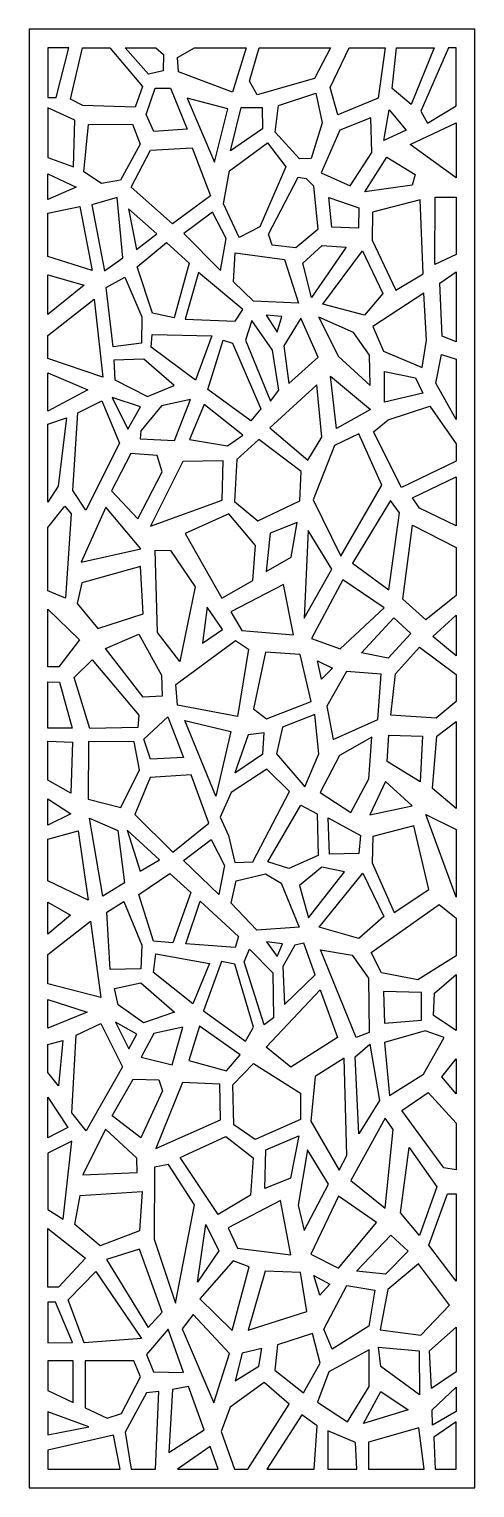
# Model space of a CAD drawing. Extents: x 923 to 1644, y -196 to 2162.
import ezdxf

# ---------------------------------------------------------------- set-up
doc = ezdxf.new("R2010")
doc.units = 0
doc.layers.get('0').update_dxf_attribs({"linetype": 'CONTINUOUS'})

msp = doc.modelspace()

# ---------------------------------------------------------------- linework, layer by layer
for points in [[(923.3, 2161.6), (923.3, -196.2), (1644.2, -196.2), (1644.2, 2161.6)], [(953.3, 2051.2), (967.2, 2051.2), (987.7, 2131.6), (953.3, 2131.6)], [(1054, 2131.6), (1106.7, 2069.2), (1094.9, 2035.4), (1010.3, 2038.2), (990.2, 2048.7), (1009.4, 2131.6)], [(1128.2, 2131.6), (1140.5, 2120.8), (1140, 2094.2), (1116.6, 2088.7), (1078.7, 2131.6)], [(1274.2, 2131.6), (1252, 2060), (1165, 2092.7), (1163.3, 2115.7), (1190.5, 2131.6)], [(1410.7, 2131.6), (1384.8, 2082.1), (1292.2, 2055.4), (1279.7, 2077.6), (1295.6, 2131.6)], [(1499, 2131.6), (1487.8, 2050.3), (1422.7, 2023.1), (1410.1, 2067.6), (1441.1, 2131.6)], [(1578.3, 2131.6), (1541.4, 2040.1), (1510.5, 2065.5), (1517.6, 2131.6)], [(1614.2, 2037.7), (1614.2, 2131.6), (1601.7, 2131.6), (1556.6, 2029.3), (1567.5, 2009.6)], [(1178.9, 2000.1), (1124.9, 1996.3), (1112.4, 2023.5), (1127.4, 2066.2), (1151.7, 2066.2)], [(1387.1, 2058.1), (1397.3, 2010.3), (1379.3, 1952.7), (1360.7, 1952), (1321.3, 1995), (1326.4, 2038.1)], [(953.3, 1954), (995.2, 1938.9), (997.1, 2014.4), (953.3, 2034.7)], [(1223.3, 1946.9), (1244.6, 2033.1), (1179, 2050.2)], [(1248.8, 1964.9), (1266.4, 2034.8), (1300.3, 2035.2), (1300.7, 2000.5)], [(1505.4, 2031.3), (1533.2, 1998.4), (1497.2, 1981.8)], [(1019.5, 2007.4), (1090.6, 2008.2), (1102.8, 1976), (1071, 1917.4), (1040.4, 1912.4), (1012, 1930.8)], [(1442.6, 1908.3), (1477.5, 1962.5), (1476.1, 2018.4), (1425.7, 1998.4), (1395.8, 1929.6)], [(1614.2, 1921.5), (1539.7, 1975), (1614.2, 2010.3)], [(1155, 1847), (1088.5, 1906), (1119.4, 1966.2), (1187.2, 1970), (1216.9, 1892.2)], [(1308.7, 1977.9), (1338.4, 1939), (1296.5, 1842.3), (1263, 1824.7), (1237.5, 1879.1), (1247.2, 1932.7)], [(1502, 1955), (1547.7, 1926.6), (1542.6, 1909.6), (1466.4, 1898.8)], [(953.3, 1927.6), (999.3, 1906.5), (953.3, 1886.2)], [(1310.5, 1830.3), (1358.3, 1922.2), (1371.5, 1920.5), (1383.4, 1908.3), (1390.1, 1837.8), (1354.6, 1808), (1316.3, 1812.4)], [(1045.2, 1771.1), (1074.7, 1792.1), (1065.9, 1889.4), (1024.9, 1877.5)], [(1456.2, 1839.8), (1412.8, 1841.5), (1408, 1889.7), (1456.8, 1872.7)], [(1614.2, 1797.5), (1579.3, 1781.2), (1580, 1890), (1614.2, 1890)], [(953.3, 1864.2), (1005.1, 1874.9), (1025.1, 1771.5), (953.3, 1794)], [(1129.7, 1830.9), (1084.1, 1871), (1097, 1805.3)], [(1232.8, 1771.7), (1242, 1823.2), (1219.8, 1865.8), (1173.4, 1831.1)], [(1478.9, 1865.6), (1477.9, 1820.5), (1516.6, 1739.5), (1560.6, 1766), (1555.5, 1885.6)], [(1097.9, 1777.3), (1145.6, 1816.6), (1182.4, 1783.2), (1157.7, 1694.9), (1123, 1702.4)], [(1358.9, 1719), (1286.1, 1722.1), (1254.1, 1753.1), (1256.6, 1800.1), (1336.2, 1789.3)], [(1435.9, 1809.4), (1380.1, 1727.8), (1366.1, 1783.6), (1397.1, 1812)], [(1495.3, 1734.5), (1465.8, 1699.4), (1398.2, 1717), (1462.7, 1803.2)], [(1175.7, 1692.8), (1256.8, 1689.4), (1269, 1708.3), (1197, 1768.5)], [(1614.2, 1656.1), (1591.5, 1665.6), (1587.8, 1751), (1614.2, 1769.3)], [(953.3, 1764.3), (1012.2, 1747.6), (953.3, 1700.6)], [(1059, 1648.1), (1048.1, 1744), (1077.9, 1760.9), (1105.7, 1696.6), (1105, 1653.9)], [(953.3, 1666.6), (1028.7, 1725.3), (1042.4, 1599.3), (953.3, 1629.5)], [(1559.1, 1614.8), (1565.8, 1658.7), (1561.7, 1734.7), (1479.1, 1681), (1496.6, 1641.2)], [(1324.5, 1672.1), (1332.2, 1697.1), (1306.7, 1699.3)], [(1313.7, 1560.6), (1327.1, 1578.2), (1317.1, 1643), (1283.6, 1690.7), (1273.2, 1658.9)], [(1343.5, 1588.9), (1391, 1631.5), (1362.7, 1694.6), (1335.2, 1649.6)], [(1474.9, 1585.7), (1473.6, 1634.7), (1447.7, 1671.1), (1391.6, 1696.2), (1423, 1633)], [(1218.8, 1666), (1192.4, 1594.5), (1120.9, 1647.6), (1122.5, 1668.1)], [(1212.1, 1579.4), (1237.2, 1658.9), (1252.2, 1654.3), (1298.3, 1548), (1281.9, 1528.4)], [(1157.9, 1585.4), (1108.8, 1628.4), (1060.3, 1626.4), (1061.7, 1594.6), (1114.5, 1567.8)], [(1614.2, 1530.8), (1581, 1589.4), (1590.5, 1635.8), (1614.2, 1628)], [(953.3, 1605.9), (1018.3, 1578.5), (953.3, 1543.9)], [(1559.8, 1573.2), (1498.3, 1558.5), (1497.9, 1608.3), (1548.1, 1598.3)], [(1388.5, 1587), (1312.5, 1517), (1374, 1465.1), (1396.5, 1501.9)], [(1475.2, 1546.8), (1420.3, 1515.9), (1410.8, 1601)], [(1014.8, 1384.3), (993.9, 1416.1), (1002.2, 1541.6), (1040.7, 1560.8), (1069.2, 1492.2)], [(1083.2, 1515.2), (1103.5, 1551.1), (1057.4, 1566)], [(1102.8, 1499.3), (1158.4, 1496.6), (1184.5, 1563), (1137.4, 1552.8), (1103.8, 1512.2)], [(953.3, 1523), (983.7, 1533.5), (970.5, 1423.1), (953.3, 1397)], [(1182.8, 1498.2), (1243.9, 1488.2), (1269, 1505.4), (1206.2, 1554.7)], [(1614.2, 1463.3), (1525.4, 1421), (1480, 1510.8), (1504.1, 1530.4), (1571.2, 1552.1), (1614.2, 1491.4)], [(1293, 1367.1), (1361.2, 1399.3), (1363.3, 1446.6), (1294.7, 1498.1), (1259.1, 1466.3), (1255.3, 1398.1)], [(1427.3, 1309.8), (1493.8, 1424.4), (1456.6, 1507.7), (1417.2, 1488.9), (1382.5, 1401)], [(1056.6, 1415.6), (1099.3, 1370), (1138.6, 1446.2), (1130.2, 1472.5), (1088, 1475.5)], [(1235.3, 1400.2), (1236.9, 1463.8), (1171.7, 1462.9), (1119.8, 1358.3)], [(1614.2, 1358.9), (1554.9, 1387.1), (1543.1, 1404), (1614.2, 1437.9)], [(1505.1, 1255.4), (1522.3, 1379.7), (1507.6, 1399.8), (1446.5, 1298.5)], [(953.3, 1355.9), (981.2, 1390.5), (991.4, 1378.4), (982.1, 1241.7), (953.3, 1254)], [(1103.9, 1321.5), (1047.4, 1388.9), (1007.2, 1300.2)], [(1234.9, 1242.1), (1285, 1270.3), (1289.4, 1326.9), (1246.1, 1378.4), (1175.9, 1346.5)], [(1306.7, 1284.8), (1347.3, 1308.1), (1356.9, 1364.4), (1313, 1346.9)], [(1367.9, 1209.8), (1413, 1288.7), (1374.6, 1351.4)], [(1614.2, 1246.1), (1565.1, 1207.1), (1527.5, 1240.3), (1543.1, 1360), (1614.2, 1324)], [(1166.9, 1139.4), (1131, 1186.2), (1126.9, 1319.4), (1152, 1318.7), (1191.6, 1260.4)], [(1001.2, 1233), (1034.2, 1192.8), (1107.9, 1216.3), (1103.3, 1293.3), (1008.7, 1266.9)], [(1351.1, 1182.4), (1334.9, 1264), (1249.3, 1220), (1267.1, 1189.6)], [(1497.7, 1226.1), (1430.8, 1271.7), (1380.2, 1176.7), (1426.2, 1160)], [(1236.1, 1191.3), (1211, 1227.2), (1203.9, 1169.3)], [(953.3, 1224.2), (1004.8, 1174.4), (971.6, 1131), (953.3, 1131)], [(1540.8, 1184.7), (1504, 1144.9), (1460.9, 1153.3), (1513.2, 1210.2)], [(1614.2, 1148.8), (1576.3, 1179.7), (1614.2, 1214.6)], [(1138.4, 1083.4), (1107.6, 1081.7), (1046.9, 1160.7), (1100.5, 1183.7), (1137.4, 1117.3)], [(1257.1, 1173.7), (1278.1, 1159.4), (1260.5, 1050.7), (1163.2, 1069), (1160.5, 1102.2)], [(1614.2, 1075), (1581.7, 1047.8), (1508.5, 1052.9), (1515.6, 1119.7), (1554.6, 1162.7), (1614.2, 1118.7)], [(1098.9, 1032.9), (1021.6, 1031.2), (996.2, 1113.9), (1025.3, 1142), (1100.6, 1052.6)], [(1379.5, 1075.1), (1361.9, 1150.8), (1305.4, 1154.7), (1286.2, 1063), (1307, 1046.8)], [(1396.2, 1110.9), (1389.9, 1140.4), (1414, 1128.9)], [(1415, 1013.3), (1487.5, 1045.5), (1492.6, 1119.3), (1436.4, 1123.4), (1404.8, 1067.2)], [(953.3, 1106.9), (972.6, 1106.3), (992.9, 1031.7), (953.3, 1031.7)], [(1147.7, 1049.8), (1172.7, 984.1), (1119.5, 981.4), (1108.7, 1013.9)], [(1225.1, 921.7), (1175.3, 1044), (1249.5, 1026.1)], [(1369, 937), (1392, 990.5), (1385.2, 1053.6), (1333, 1033.3), (1323.4, 990.5)], [(1614.2, 901.8), (1575.6, 934), (1582.7, 1018.7), (1614.2, 1042.4)], [(1256.2, 959.3), (1301.3, 990.1), (1303.7, 1024.1), (1277.4, 1020.8)], [(1443.6, 895.2), (1472.7, 949.6), (1477.6, 1017.4), (1425.2, 987.4), (1394.2, 927.6)], [(1555.5, 944.9), (1502.4, 977.6), (1504.9, 1020.2), (1559.7, 1018.6)], [(953.3, 1011), (993.6, 1009.3), (990.5, 926.7), (953.3, 947.6)], [(1071.7, 903.3), (1101.8, 964.3), (1093, 1009.7), (1019.2, 1010), (1018.8, 917.2)], [(1155.7, 831.2), (1214, 878.3), (1185.5, 956.3), (1119.1, 952.2), (1094, 892.2)], [(1285.2, 815.9), (1344.2, 929.3), (1307.8, 965.7), (1250, 928), (1232.1, 887.8), (1245.9, 858.5), (1255.9, 814.6)], [(1542.6, 906), (1499.5, 945.4), (1474.4, 891.8)], [(953.3, 917.5), (990.9, 893.1), (953.3, 874.8)], [(1309.3, 815.7), (1362.8, 907.3), (1389.2, 893.4), (1390.9, 826), (1343.4, 805)], [(1077.7, 781.6), (1042.5, 760), (1021.1, 886), (1066.9, 866.4)], [(1456.4, 829.2), (1408.9, 828.3), (1406.9, 886.8), (1459.4, 858)], [(1569.9, 771.1), (1545.7, 874.1), (1479.2, 856.5), (1478.3, 813.8), (1513.5, 733.9)], [(1614.2, 758.8), (1564.7, 892), (1614.2, 868.2)], [(953.3, 852.4), (1002.7, 865.7), (1018.7, 753.5), (953.3, 785)], [(1134.3, 818.9), (1082.1, 867), (1103.1, 800.6)], [(1229.9, 762.7), (1173, 817.9), (1217.8, 851.8), (1239.1, 809.5)], [(1375, 725), (1433.3, 799.3), (1396.8, 806.8), (1360.8, 777.5)], [(1184.8, 765.9), (1155.9, 684.8), (1124.2, 687.3), (1100.5, 762.7), (1151.1, 796.8)], [(1360, 710), (1291.4, 705.4), (1250, 748.9), (1258.3, 784.9), (1305.6, 796.2), (1330.7, 781.1)], [(1497, 727.4), (1456.8, 691.5), (1392.4, 709.9), (1463.1, 797.3)], [(953.3, 750.4), (990.2, 729.4), (953.3, 698.9)], [(1054.3, 641.5), (1048.8, 734.4), (1076.3, 751.3), (1105.4, 681.2), (1104.1, 642.9)], [(1176.5, 683.2), (1199.8, 752.1), (1262.1, 695), (1256.4, 677)], [(1614.2, 663.5), (1552, 625.2), (1493, 636.4), (1476.7, 669.3), (1586.2, 746.5), (1614.2, 724.5)], [(953.3, 666.1), (1022.7, 719.6), (1039.3, 596.2), (953.3, 618.6)], [(1324.2, 662.7), (1333.3, 683), (1307.1, 686.1)], [(1336.3, 585.1), (1385.7, 633.2), (1367.4, 684.4), (1353.2, 681), (1333.5, 646.7)], [(1215.1, 651.6), (1188.3, 586), (1124.7, 636.7), (1128.3, 667.1)], [(1318.6, 563.4), (1303.7, 552.2), (1270.9, 654.2), (1279.7, 674.5), (1317.3, 636.2)], [(1473, 540), (1452, 531.5), (1394.7, 673.5), (1445.9, 665), (1472.3, 627.4)], [(1273.3, 525.7), (1286.2, 548.4), (1256, 650.4), (1234.6, 654.8), (1205.5, 574.8)], [(1067.1, 584.6), (1061.3, 610.7), (1104, 620.2), (1158.2, 572.4), (1108.1, 555.4)], [(1614.2, 543.1), (1577.1, 567.3), (1578.7, 603.2), (1614.2, 633.3)], [(953.3, 592.9), (1017, 572.5), (953.3, 546.8)], [(1394.2, 608.8), (1422, 531.9), (1346.8, 483.7), (1306.8, 515.9)], [(1557.8, 559.9), (1557.8, 604.7), (1496.7, 605.9), (1497.9, 554.9)], [(1015.5, 380.9), (992.1, 410.2), (999.6, 535.3), (1039.4, 554.5), (1074.1, 484.2)], [(1084.7, 513.4), (1097.6, 537.1), (1063, 556.5)], [(1154.6, 487.6), (1171.9, 548.3), (1125.1, 538.1), (1104.5, 500.1)], [(1264.5, 503.7), (1198.7, 549.8), (1181.4, 494.5), (1242.4, 477.9)], [(1506.1, 438), (1561, 472.3), (1594.5, 531.9), (1563.7, 542.4), (1498.3, 523.8)], [(953.3, 520.6), (977.7, 526.9), (970.6, 453.6), (953.3, 475.3)], [(1456.8, 376.1), (1450.4, 500.5), (1474.5, 521.1), (1490.1, 430)], [(1425, 317.1), (1437.2, 341.1), (1432.8, 498.4), (1386.1, 468.9), (1378.9, 396.4)], [(1614.2, 440.6), (1591, 468.2), (1614.2, 497.1)], [(1288.9, 366.8), (1254.6, 390.6), (1252.9, 455.1), (1286.4, 489.8), (1362.1, 441.7), (1362.1, 399)], [(1057.5, 405), (1091.4, 464.6), (1133, 463.3), (1139.1, 445.3), (1104.2, 369.8)], [(1128.3, 352.1), (1232.8, 398.6), (1232, 456.3), (1171.3, 458.8)], [(953.3, 435.1), (986.1, 386.2), (953.3, 369.8)], [(1614.2, 318), (1593.9, 321), (1526.1, 413.8), (1568.8, 442.7), (1614.2, 393.3)], [(1499.1, 255.9), (1512.3, 383), (1499.1, 401.3), (1443.8, 300.7)], [(1098.1, 313.5), (1097.5, 336.9), (1047, 383.6), (1010, 309.8)], [(953.3, 253.7), (978.1, 238), (992.4, 364), (953.3, 344.8)], [(1229.3, 245.5), (1167.4, 337.5), (1241.5, 371.8), (1285.4, 337.1), (1281.6, 276.8)], [(1359.6, 372.6), (1346, 304.5), (1304.5, 287.8), (1306, 349.9)], [(1538.1, 353.9), (1582.8, 290.5), (1554.7, 211.5), (1524.2, 248.1)], [(1368.1, 219.6), (1407.4, 294.5), (1373.5, 350.1), (1358.3, 260.6)], [(1125.8, 322), (1125.4, 205.7), (1160.2, 102.4), (1190.7, 261), (1148.9, 326.2)], [(1038, 194.8), (997.4, 229.2), (1005.8, 276.4), (1106.2, 282.7), (1102, 219.1)], [(1346.7, 180.6), (1330.1, 268), (1245.3, 223.9), (1260.3, 191.1)], [(1485.2, 232.9), (1423.8, 275.3), (1378.8, 181.4), (1423.8, 159)], [(1614.2, 137.7), (1569.6, 196.3), (1599.8, 279.1), (1614.2, 279.1)], [(953.3, 222.9), (1014.3, 175.1), (970.6, 128), (953.3, 128)], [(1209.1, 229.6), (1230, 186.9), (1195.7, 136.3)], [(1138.2, 87.6), (1101.7, 189.4), (1048.2, 172.9), (1115.8, 63.2)], [(1536.2, 186.2), (1499.8, 149.4), (1452.9, 154), (1508.1, 212.2)], [(1199.5, 109.5), (1251.8, 58), (1279, 161), (1253.5, 170.6)], [(1603.2, 99), (1553, 166), (1503.2, 124.6), (1491.1, 59.3), (1556.8, 50.5)], [(1031.3, 153.4), (1104.9, 45.1), (1012.1, 38.4), (986.5, 107.8)], [(1372.2, 88.7), (1362.1, 151.8), (1304.8, 154.1), (1277.7, 58.6)], [(1409.9, 132.8), (1393.2, 115.2), (1383.8, 147)], [(1482.2, 123.5), (1472.6, 65.3), (1413.6, 27.7), (1400.2, 60.3), (1437.4, 130.6)], [(953.3, 38), (993.2, 38.8), (966, 104.1), (953.3, 104.1)], [(1222.1, -58.7), (1247.2, 20.8), (1188.6, 84), (1170.6, 61)], [(1173.2, -9.8), (1148.1, 60), (1113.2, 19.2), (1124.7, -8.9)], [(1367.3, -42.4), (1394, 5.3), (1381.5, 53.4), (1325, 35), (1320.8, -6)], [(1614.2, -8.6), (1574.3, -35.7), (1570.9, 25.3), (1614.2, 63.6)], [(1256.4, -23.5), (1294.9, 0.7), (1299.9, 28.8), (1268.1, 21.2)], [(1389.8, -57.8), (1438, -89.6), (1473.1, -32.3), (1473.5, 27.1), (1407.8, -8.9)], [(1554.7, -45.7), (1491.9, -0.1), (1488.6, 31.3), (1554.3, 25)], [(953.3, -39), (994.7, -58.1), (994.5, 9), (953.3, 9)], [(1014.2, -67.1), (1049.4, -83.4), (1072.6, -76.2), (1103.6, -16.8), (1092.7, 9), (1014.2, 9)], [(1127.9, -166.2), (1133, -40.5), (1112.9, -42.6), (1078.8, -106.1), (1088.1, -166.2)], [(1181.2, -32.3), (1155.2, -37.5), (1149, -139.2), (1206.4, -102.6)], [(1276.9, -166.2), (1343.9, -60.9), (1303.3, -25.7), (1248.5, -65.9), (1233.8, -105.2), (1255.2, -166.2)], [(1463.9, -92.2), (1491.9, -40.7), (1536.3, -70)], [(1614.2, -72.6), (1575.9, -95), (1575.3, -69.9), (1614.2, -33.7)], [(953.3, -110.3), (1019.9, -97.4), (953.3, -73.6)], [(1384.5, -166.2), (1389.1, -96), (1364.4, -78.4), (1307.5, -166.2)], [(1614.2, -89.6), (1578, -114.3), (1580, -166.2), (1614.2, -166.2)], [(953.3, -135.6), (953.3, -166.2), (1070.5, -166.2), (1059.7, -111.3)], [(1453.5, -166.2), (1451.4, -122.8), (1406.6, -103.9), (1406.6, -166.2)], [(1562.3, -166.2), (1553.5, -99.3), (1472.3, -122.4), (1472.3, -166.2)], [(1229.2, -166.2), (1216.1, -129.5), (1163, -166.2)]]:
    msp.add_lwpolyline(points, close=True)

doc.saveas('drawing.dxf')
